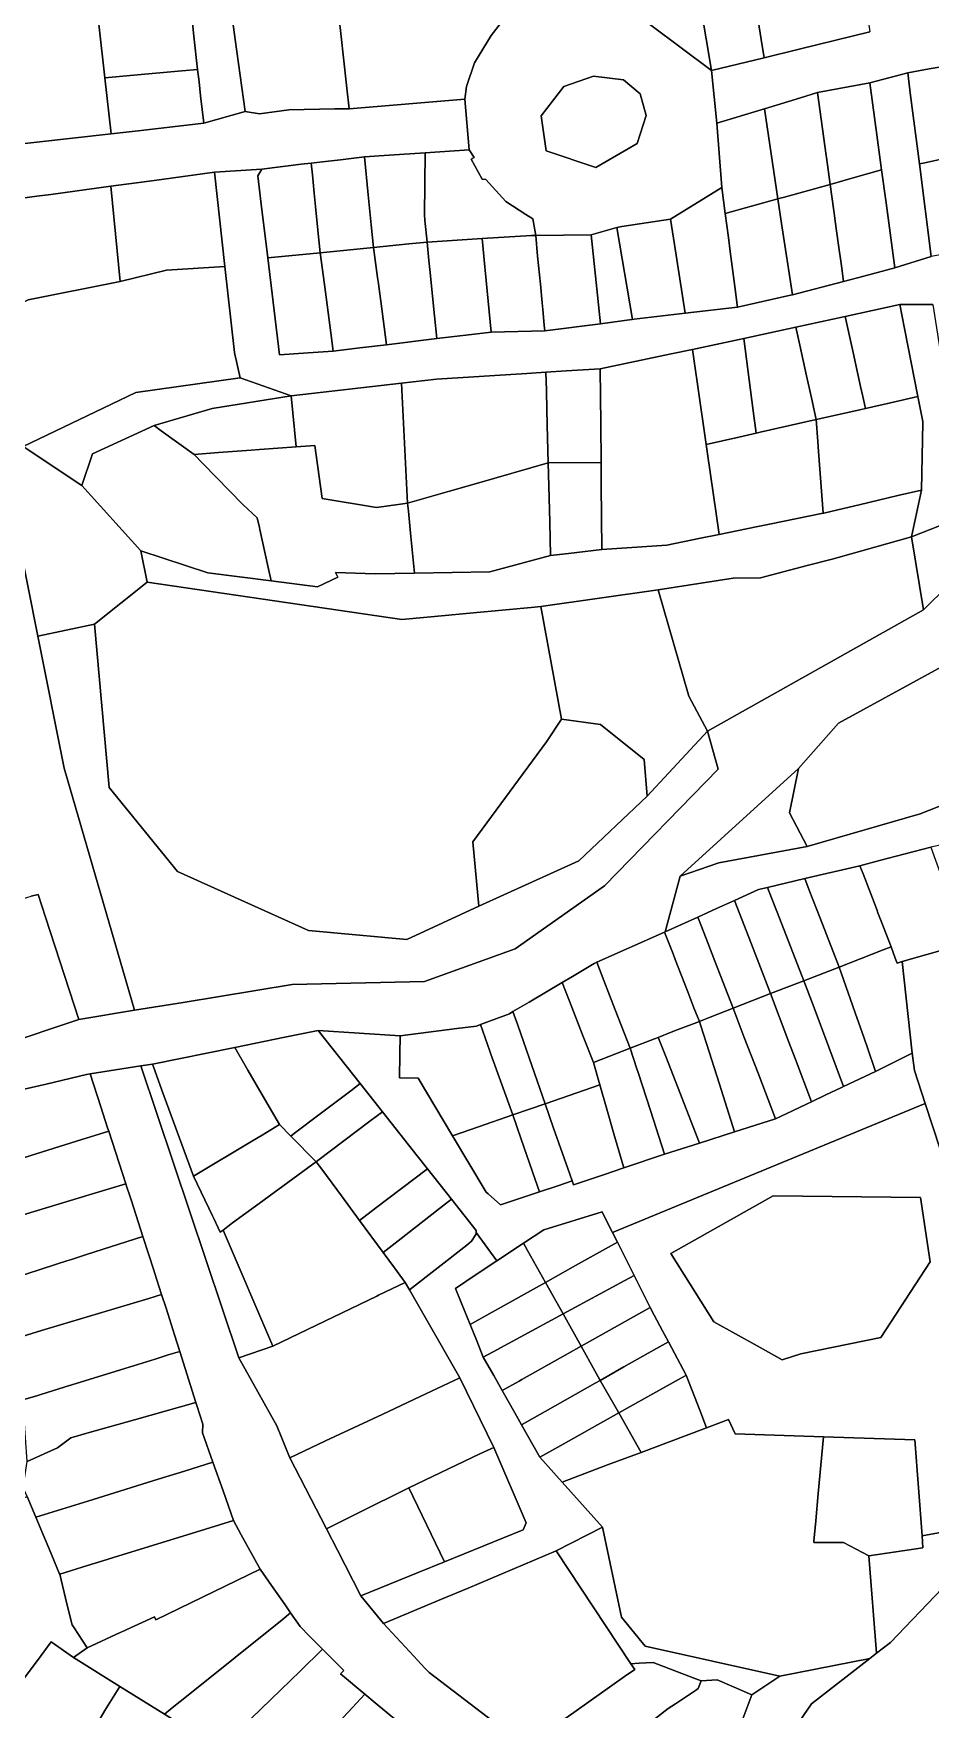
# Model space of a CAD drawing. Header units: inches. Extents: x 469449 to 472390, y 1000542 to 1004361.
# Drawn here: x 471535.2 to 471703.1, y 1001731.5 to 1002045.3 of the extents above; entities that cross this region are included whole.
import ezdxf

# ---------------------------------------------------------------- set-up
doc = ezdxf.new("R2010")
doc.units = ezdxf.units.IN
doc.header["$MEASUREMENT"] = 0
doc.layers.add('Gulele_10_07_New_Parcel', color=7, linetype='Continuous')

msp = doc.modelspace()

# ---------------------------------------------------------------- linework, layer by layer
at = {"layer": 'Gulele_10_07_New_Parcel'}
for points in [[(471656.69, 1002070.24), (471657.42, 1002065.94), (471658.99, 1002056.6), (471662.07, 1002038.39), (471645.04, 1002051.15), (471637.8, 1002067.82), (471637.56, 1002069.1), (471656.15, 1002073.44)], [(471615.89, 1002033.03), (471594.26, 1002031.24), (471593.83, 1002035.08), (471593.2, 1002040.75), (471592.76, 1002044.74), (471592.32, 1002048.62), (471591.89, 1002052.57), (471591.47, 1002056.34), (471591.15, 1002059.22), (471590.57, 1002064.38), (471590.35, 1002066.36), (471612.76, 1002067.98), (471630.05, 1002069.23), (471630.94, 1002056.95), (471631.28, 1002052.27), (471626.71, 1002050.32), (471622.78, 1002047.45), (471620.83, 1002044.92), (471617.73, 1002039.86), (471616.23, 1002035.38)], [(471678.5, 1002042.39), (471671.92, 1002040.78), (471671.38, 1002044.23), (471669.06, 1002058.95), (471672.89, 1002059.85), (471678.86, 1002061.24), (471681.75, 1002061.92), (471689.07, 1002063.63), (471689.68, 1002059.47), (471691.73, 1002045.61)], [(471671.38, 1002044.23), (471671.92, 1002040.78), (471662.07, 1002038.39), (471658.99, 1002056.6), (471659.69, 1002056.76), (471668.06, 1002058.72), (471669.06, 1002058.95)], [(471645.04, 1002051.15), (471662.07, 1002038.39), (471663.05, 1002028.53), (471664.02, 1002016.52), (471654.38, 1002010.58), (471645.27, 1002009.16), (471644.37, 1002009.02), (471639.57, 1002007.61), (471629.16, 1002007.53), (471628.64, 1002010.6), (471627.34, 1002011.43), (471623.58, 1002013.85), (471619.81, 1002017.97), (471619.15, 1002018.08), (471617.11, 1002021.79), (471617.62, 1002022.13), (471616.68, 1002023.54), (471615.89, 1002033.03), (471616.23, 1002035.38), (471617.73, 1002039.86), (471620.83, 1002044.92), (471622.78, 1002047.45), (471626.71, 1002050.32), (471631.28, 1002052.27)], [(471553.92, 1002037.5), (471548.51, 1002037), (471547.36, 1002047.1), (471553.12, 1002047.56), (471560.86, 1002048.17), (471561.62, 1002048.23), (471564.76, 1002048.48), (471565.17, 1002044.85), (471565.88, 1002038.61), (471562.89, 1002038.33)], [(471582.94, 1002031.01), (471577.47, 1002030.28), (471574.78, 1002030.73), (471572.92, 1002044.17), (471572.4, 1002047.9), (471582.23, 1002048.26), (471584.33, 1002048.33), (471592.32, 1002048.62), (471592.76, 1002044.74), (471593.2, 1002040.75), (471593.83, 1002035.08), (471594.26, 1002031.24), (471591.57, 1002031.19)], [(471702.02, 1002021.13), (471701, 1002020.91), (471699.36, 1002033.7), (471698.81, 1002037.99), (471702.83, 1002038.68), (471710.27, 1002039.96), (471710.57, 1002037.27), (471711.05, 1002032.89), (471711.37, 1002029.99), (471712.11, 1002023.35)], [(471554.74, 1002027.12), (471549.7, 1002026.55), (471548.51, 1002037), (471553.92, 1002037.5), (471562.89, 1002038.33), (471565.88, 1002038.61), (471566.15, 1002036.25), (471566.44, 1002033.68), (471567.03, 1002028.53)], [(471630.21, 1002029.88), (471634.46, 1002035.4), (471639.98, 1002037.35), (471645.61, 1002036.66), (471648.72, 1002034.02), (471649.87, 1002030), (471648.14, 1002024.71), (471640.44, 1002020.22), (471631.13, 1002023.33)], [(471689.06, 1002018.41), (471684.31, 1002017.08), (471683.62, 1002022.08), (471683.57, 1002022.47), (471681.95, 1002034.26), (471691.71, 1002036.11), (471693.16, 1002025.44), (471693.93, 1002019.77)], [(471699.36, 1002033.7), (471701, 1002020.91), (471703.23, 1002003.56), (471696.42, 1002001.42), (471694.76, 1002013.64), (471693.93, 1002019.77), (471693.16, 1002025.44), (471691.71, 1002036.11), (471698.81, 1002037.99)], [(471675.16, 1002014.53), (471674.52, 1002014.35), (471671.97, 1002031.25), (471678.74, 1002033.29), (471681.95, 1002034.26), (471683.57, 1002022.47), (471683.62, 1002022.08), (471684.31, 1002017.08), (471675.47, 1002014.62)], [(471674.52, 1002014.35), (471664.66, 1002011.6), (471664.02, 1002016.52), (471663.05, 1002028.53), (471671.97, 1002031.25)], [(471619.12, 1002006.91), (471608.82, 1002006.28), (471608.42, 1002010.4), (471608.32, 1002011.35), (471608.46, 1002022.98), (471616.68, 1002023.54), (471617.62, 1002022.13), (471617.11, 1002021.79), (471619.15, 1002018.08), (471619.81, 1002017.97), (471623.58, 1002013.85), (471627.34, 1002011.43), (471628.64, 1002010.6), (471629.16, 1002007.53), (471628.38, 1002007.48)], [(471709.93, 1002004.83), (471703.23, 1002003.56), (471701, 1002020.91), (471702.02, 1002021.13), (471712.11, 1002023.35), (471712.67, 1002018.21), (471714.07, 1002005.61), (471713.65, 1002005.53)], [(471588.82, 1002004.27), (471579, 1002003.29), (471577.78, 1002013.35), (471577.13, 1002018.69), (471577.87, 1002019.95), (471585.24, 1002020.83), (471587.14, 1002021.06), (471587.36, 1002018.88), (471587.7, 1002015.45), (471587.95, 1002012.96), (471588.33, 1002009.12)], [(471598.81, 1002005.26), (471588.82, 1002004.27), (471588.33, 1002009.12), (471587.95, 1002012.96), (471587.7, 1002015.45), (471587.36, 1002018.88), (471587.14, 1002021.06), (471589.26, 1002021.31), (471592.61, 1002021.7), (471597.12, 1002022.22), (471597.83, 1002015.09), (471598.39, 1002009.53)], [(471605.43, 1002005.93), (471598.81, 1002005.26), (471598.39, 1002009.53), (471597.83, 1002015.09), (471597.12, 1002022.22), (471601.71, 1002022.53), (471608.46, 1002022.98), (471608.32, 1002011.35), (471608.42, 1002010.4), (471608.82, 1002006.28)], [(471560.03, 1002001.01), (471551.4, 1001998.86), (471549.61, 1002016.72), (471555.84, 1002017.57), (471559.1, 1002018.01), (471569.02, 1002019.36), (471570.99, 1002001.69)], [(471686.8, 1001998.91), (471677.23, 1001996.4), (471675.21, 1002009.74), (471674.52, 1002014.35), (471675.16, 1002014.53), (471675.47, 1002014.62), (471684.31, 1002017.08), (471684.99, 1002012.1), (471685.18, 1002010.73), (471685.25, 1002010.19), (471685.81, 1002006.13), (471686.4, 1002001.84)], [(471690.6, 1001999.9), (471686.8, 1001998.91), (471686.4, 1002001.84), (471685.81, 1002006.13), (471685.25, 1002010.19), (471685.18, 1002010.73), (471684.99, 1002012.1), (471684.31, 1002017.08), (471689.06, 1002018.41), (471693.93, 1002019.77), (471694.76, 1002013.64), (471696.42, 1002001.42)], [(471526.97, 1001991.25), (471524.56, 1001989.64), (471517.36, 1002010.41), (471518.35, 1002012.47), (471535.78, 1002014.84), (471538.41, 1002015.2), (471549.61, 1002016.72), (471551.4, 1001998.86), (471534.17, 1001995.47), (471528.65, 1001992.88)], [(471666.93, 1001994.07), (471657.14, 1001992.93), (471655.12, 1002005.84), (471654.38, 1002010.58), (471664.02, 1002016.52), (471664.66, 1002011.6), (471665.24, 1002007.15), (471665.58, 1002004.52), (471666.55, 1001997.03), (471666.82, 1001994.95)], [(471676.89, 1001996.31), (471666.93, 1001994.07), (471666.82, 1001994.95), (471666.55, 1001997.03), (471665.58, 1002004.52), (471665.24, 1002007.15), (471664.66, 1002011.6), (471674.52, 1002014.35), (471675.21, 1002009.74), (471677.23, 1001996.4)], [(471647.57, 1001991.83), (471647.29, 1001991.79), (471644.37, 1002009.02), (471645.27, 1002009.16), (471654.38, 1002010.58), (471655.12, 1002005.84), (471657.14, 1001992.93)], [(471630.89, 1001989.64), (471620.81, 1001989.41), (471619.7, 1002000.99), (471619.63, 1002001.62), (471619.12, 1002006.91), (471628.38, 1002007.48), (471629.16, 1002007.53), (471629.53, 1002003.64), (471630.04, 1001998.37), (471630.38, 1001994.92), (471630.5, 1001993.67), (471630.78, 1001990.73)], [(471641.28, 1001990.96), (471630.89, 1001989.64), (471630.78, 1001990.73), (471630.5, 1001993.67), (471630.38, 1001994.92), (471630.04, 1001998.37), (471629.53, 1002003.64), (471629.16, 1002007.53), (471639.57, 1002007.61)], [(471647.57, 1001991.83), (471641.28, 1001990.96), (471639.57, 1002007.61), (471644.37, 1002009.02), (471647.29, 1001991.79)], [(471596.23, 1001986.45), (471591.28, 1001985.85), (471590.83, 1001989.28), (471589.61, 1001998.34), (471588.82, 1002004.27), (471598.81, 1002005.26), (471599.55, 1001999.66), (471599.71, 1001998.52), (471599.78, 1001997.98), (471600.15, 1001995.2), (471601.23, 1001987.05)], [(471610.65, 1001988.19), (471601.23, 1001987.05), (471600.15, 1001995.2), (471599.78, 1001997.98), (471599.71, 1001998.52), (471599.55, 1001999.66), (471598.81, 1002005.26), (471605.43, 1002005.93), (471608.82, 1002006.28), (471609.17, 1002002.81), (471609.34, 1002001.13), (471610.22, 1001992.45)], [(471617.17, 1001988.97), (471610.65, 1001988.19), (471610.22, 1001992.45), (471609.34, 1002001.13), (471609.17, 1002002.81), (471608.82, 1002006.28), (471619.12, 1002006.91), (471619.63, 1002001.62), (471619.7, 1002000.99), (471620.81, 1001989.41)], [(471554.32, 1001978.09), (471533.24, 1001967.98), (471526.97, 1001991.25), (471528.65, 1001992.88), (471534.17, 1001995.47), (471551.4, 1001998.86), (471560.03, 1002001.01), (471570.99, 1002001.69), (471572.79, 1001985.58), (471572.82, 1001985.31), (471573.85, 1001980.88)], [(471586.57, 1001985.54), (471581.21, 1001985.18), (471579, 1002003.29), (471588.82, 1002004.27), (471589.61, 1001998.34), (471590.83, 1001989.28), (471591.28, 1001985.85)], [(471689.82, 1001974.89), (471681.67, 1001973.04), (471680.78, 1001977.13), (471679.88, 1001981.23), (471678.62, 1001986.96), (471677.88, 1001990.34), (471687.12, 1001992.36), (471688.73, 1001985.01), (471688.98, 1001983.86), (471690, 1001979.22), (471690.41, 1001977.37), (471690.9, 1001975.13)], [(471695.58, 1001976.2), (471690.9, 1001975.13), (471690.41, 1001977.37), (471690, 1001979.22), (471688.98, 1001983.86), (471688.73, 1001985.01), (471687.12, 1001992.36), (471697.34, 1001994.61), (471698.22, 1001990.09), (471700.7, 1001977.36)], [(471703.53, 1001994.57), (471706.1, 1001978.3), (471706.6, 1001975.17), (471708.76, 1001961.53), (471717.66, 1001963.43), (471727.18, 1001964.76), (471736.85, 1001966.11), (471743.83, 1001967.08), (471758.31, 1001970.87), (471740.87, 1001963.08), (471727.75, 1001956.82), (471713.17, 1001956.42), (471699.5, 1001951.06), (471701.36, 1001959.84), (471701.65, 1001972.48), (471701.61, 1001972.7), (471700.7, 1001977.36), (471698.22, 1001990.09), (471697.34, 1001994.61)], [(471533.24, 1001967.98), (471544.17, 1001960.71), (471555.26, 1001948.47), (471556.41, 1001942.61), (471546.57, 1001934.74), (471535.96, 1001932.47), (471524.56, 1001989.64), (471526.97, 1001991.25)], [(471671.18, 1001970.66), (471670.41, 1001970.49), (471669.87, 1001974.65), (471668.11, 1001988.19), (471677.88, 1001990.34), (471678.62, 1001986.96), (471679.88, 1001981.23), (471680.78, 1001977.13), (471681.67, 1001973.04)], [(471653.71, 1001949.54), (471641.57, 1001948.69), (471641.44, 1001960.84), (471641.4, 1001964.98), (471641.33, 1001972.22), (471641.22, 1001982.54), (471654.5, 1001985.33), (471658.52, 1001986.18), (471659.03, 1001982.66), (471659.46, 1001979.67), (471661.1, 1001968.37), (471661.35, 1001966.61), (471662.97, 1001955.42), (471663.54, 1001951.54), (471660, 1001950.82)], [(471669.87, 1001974.65), (471670.41, 1001970.49), (471667.18, 1001969.75), (471661.1, 1001968.37), (471659.46, 1001979.67), (471659.03, 1001982.66), (471658.52, 1001986.18), (471668.11, 1001988.19)], [(471641.4, 1001964.98), (471631.51, 1001964.91), (471631.33, 1001971.97), (471631.17, 1001978.16), (471631.16, 1001978.55), (471631.08, 1001981.89), (471634.89, 1001982.14), (471641.22, 1001982.54), (471641.33, 1001972.22)], [(471583.37, 1001977.49), (471568.61, 1001975.08), (471557.73, 1001971.92), (471555.44, 1001970.87), (471546.18, 1001966.63), (471544.17, 1001960.71), (471533.24, 1001967.98), (471554.32, 1001978.09), (471573.85, 1001980.88)], [(471604.05, 1001979.85), (471605.19, 1001957.38), (471603.87, 1001957.2), (471599.34, 1001956.59), (471589.17, 1001958.29), (471587.79, 1001968.17), (471584.31, 1001967.94), (471583.37, 1001977.49)], [(471613.03, 1001959.62), (471605.19, 1001957.38), (471604.05, 1001979.85), (471610.62, 1001980.6), (471627.53, 1001981.67), (471631.08, 1001981.89), (471631.16, 1001978.55), (471631.17, 1001978.16), (471631.33, 1001971.97), (471631.51, 1001964.91), (471618.1, 1001961.07)], [(471569.8, 1001966.86), (471565.21, 1001966.52), (471559.08, 1001970.95), (471557.73, 1001971.92), (471568.61, 1001975.08), (471583.37, 1001977.49), (471584.31, 1001967.94), (471577.47, 1001967.43), (471575.89, 1001967.31), (471574.17, 1001967.19)], [(471683.12, 1001955.52), (471682.96, 1001955.49), (471682.11, 1001967.03), (471681.97, 1001968.96), (471681.67, 1001973.04), (471689.82, 1001974.89), (471690.9, 1001975.13), (471695.58, 1001976.2), (471700.7, 1001977.36), (471701.61, 1001972.7), (471701.65, 1001972.48), (471701.36, 1001959.84), (471696.95, 1001958.8), (471689.69, 1001957.07), (471686.77, 1001956.38)], [(471670.46, 1001952.94), (471663.54, 1001951.54), (471662.97, 1001955.42), (471661.35, 1001966.61), (471661.1, 1001968.37), (471667.18, 1001969.75), (471670.41, 1001970.49), (471671.18, 1001970.66), (471681.67, 1001973.04), (471681.97, 1001968.96), (471682.11, 1001967.03), (471682.96, 1001955.49), (471672.94, 1001953.45)], [(471579.1, 1001945.34), (471579.66, 1001942.84), (471567.81, 1001944.37), (471555.26, 1001948.47), (471544.17, 1001960.71), (471546.18, 1001966.63), (471555.44, 1001970.87), (471557.73, 1001971.92), (471559.08, 1001970.95), (471565.21, 1001966.52), (471566.86, 1001964.83), (471574.36, 1001957.14), (471577.05, 1001954.62), (471577.45, 1001952.81), (471577.53, 1001952.45)], [(471589.17, 1001958.29), (471599.34, 1001956.59), (471603.87, 1001957.2), (471605.19, 1001957.38), (471605.34, 1001955.89), (471605.74, 1001951.75), (471606.47, 1001944.28), (471599.09, 1001944.14), (471591.68, 1001944.43), (471592.14, 1001943.51), (471588.29, 1001941.73), (471579.66, 1001942.84), (471579.1, 1001945.34), (471577.53, 1001952.45), (471577.45, 1001952.81), (471577.05, 1001954.62), (471574.36, 1001957.14), (471566.86, 1001964.83), (471565.21, 1001966.52), (471569.8, 1001966.86), (471574.17, 1001967.19), (471575.89, 1001967.31), (471577.47, 1001967.43), (471584.31, 1001967.94), (471587.79, 1001968.17)], [(471620.57, 1001944.54), (471606.47, 1001944.28), (471605.74, 1001951.75), (471605.34, 1001955.89), (471605.19, 1001957.38), (471613.03, 1001959.62), (471618.1, 1001961.07), (471631.51, 1001964.91), (471631.62, 1001960.59), (471631.79, 1001953.92), (471631.96, 1001947.56)], [(471635.31, 1001947.96), (471631.96, 1001947.56), (471631.79, 1001953.92), (471631.62, 1001960.59), (471631.51, 1001964.91), (471641.4, 1001964.98), (471641.44, 1001960.84), (471641.57, 1001948.69)], [(471699.5, 1001951.06), (471685.76, 1001947.21), (471684.66, 1001946.92), (471679.96, 1001945.69), (471671.28, 1001943.42), (471666.11, 1001943.36), (471652.1, 1001941.18), (471630.12, 1001938.01), (471628.32, 1001937.84), (471615.46, 1001936.65), (471612.92, 1001936.41), (471604.1, 1001935.59), (471556.41, 1001942.61), (471555.26, 1001948.47), (471567.81, 1001944.37), (471579.66, 1001942.84), (471588.29, 1001941.73), (471592.14, 1001943.51), (471591.68, 1001944.43), (471599.09, 1001944.14), (471606.47, 1001944.28), (471620.57, 1001944.54), (471631.96, 1001947.56), (471635.31, 1001947.96), (471641.57, 1001948.69), (471653.71, 1001949.54), (471660, 1001950.82), (471663.54, 1001951.54), (471670.46, 1001952.94), (471672.94, 1001953.45), (471682.96, 1001955.49), (471683.12, 1001955.52), (471686.77, 1001956.38), (471689.69, 1001957.07), (471696.95, 1001958.8), (471701.36, 1001959.84)], [(471699.5, 1001951.06), (471713.17, 1001956.42), (471727.75, 1001956.82), (471715.58, 1001951.01), (471701.74, 1001937.44)], [(471701.74, 1001937.44), (471661.35, 1001914.67), (471657.84, 1001921.22), (471652.1, 1001941.18), (471666.11, 1001943.36), (471671.28, 1001943.42), (471679.96, 1001945.69), (471684.66, 1001946.92), (471685.76, 1001947.21), (471699.5, 1001951.06)], [(471556.41, 1001942.61), (471604.1, 1001935.59), (471612.92, 1001936.41), (471615.46, 1001936.65), (471628.32, 1001937.84), (471630.12, 1001938.01), (471634, 1001916.93), (471631.17, 1001912.73), (471617.39, 1001894), (471618.54, 1001881.93), (471605.05, 1001875.67), (471586.66, 1001877.39), (471562.08, 1001888.42), (471549.32, 1001904.17), (471546.57, 1001934.74)], [(471661.35, 1001914.67), (471650.02, 1001902.5), (471649.44, 1001909.4), (471641.28, 1001915.95), (471634, 1001916.93), (471630.12, 1001938.01), (471652.1, 1001941.18), (471657.84, 1001921.22)], [(471701.16, 1001899.24), (471679.99, 1001893.1), (471676.66, 1001899.42), (471678.38, 1001907.69), (471685.85, 1001916.2), (471721.95, 1001935.89), (471727.91, 1001922.72), (471731.32, 1001915.19), (471731.75, 1001914.24), (471728.3, 1001909.87)], [(471618.54, 1001881.93), (471637.26, 1001890.44), (471650.02, 1001902.5), (471661.35, 1001914.67), (471663.31, 1001907.61), (471642.04, 1001885.76), (471625.29, 1001873.95), (471608.32, 1001867.83), (471583.56, 1001867.25), (471563.17, 1001863.9), (471554.07, 1001862.43), (471540.89, 1001907.76), (471535.96, 1001932.47), (471546.57, 1001934.74), (471549.32, 1001904.17), (471562.08, 1001888.42), (471586.66, 1001877.39), (471605.05, 1001875.67)], [(471637.26, 1001890.44), (471618.54, 1001881.93), (471617.39, 1001894), (471631.17, 1001912.73), (471634, 1001916.93), (471641.28, 1001915.95), (471649.44, 1001909.4), (471650.02, 1001902.5)], [(471734.16, 1001907.69), (471732.8, 1001906.76), (471720.65, 1001898.39), (471713.22, 1001895.16), (471703.14, 1001892.98), (471693.53, 1001890.46), (471689.85, 1001889.49), (471679.53, 1001887.08), (471672.55, 1001885.45), (471670.87, 1001885.06), (471666.36, 1001883.01), (471663.01, 1001881.5), (471659.49, 1001879.9), (471653.41, 1001877.13), (471656.22, 1001887.54), (471663.46, 1001890.07), (471679.99, 1001893.1), (471701.16, 1001899.24), (471728.3, 1001909.87), (471731.75, 1001914.24)], [(471679.99, 1001893.1), (471663.46, 1001890.07), (471656.22, 1001887.54), (471678.38, 1001907.69), (471676.66, 1001899.42)], [(471697.77, 1001871.54), (471696.85, 1001871.27), (471696.49, 1001872.2), (471695.68, 1001874.31), (471693.82, 1001879.14), (471693.24, 1001880.67), (471693, 1001881.3), (471690.44, 1001887.96), (471689.85, 1001889.49), (471693.53, 1001890.46), (471703.14, 1001892.98), (471708.32, 1001878.58), (471709.63, 1001874.97), (471707.01, 1001874.21)], [(471694.21, 1001873.73), (471685.96, 1001870.53), (471682.4, 1001879.68), (471680.36, 1001884.93), (471679.53, 1001887.08), (471689.85, 1001889.49), (471690.44, 1001887.96), (471693, 1001881.3), (471693.24, 1001880.67), (471693.82, 1001879.14), (471695.68, 1001874.31)], [(471679.35, 1001867.96), (471673.15, 1001865.55), (471671.56, 1001869.63), (471669.54, 1001874.84), (471666.36, 1001883.01), (471670.87, 1001885.06), (471672.55, 1001885.45), (471672.89, 1001884.6), (471674.8, 1001879.67)], [(471685.96, 1001870.53), (471679.35, 1001867.96), (471674.8, 1001879.67), (471672.89, 1001884.6), (471672.55, 1001885.45), (471679.53, 1001887.08), (471680.36, 1001884.93), (471682.4, 1001879.68)], [(471543.61, 1001860.74), (471529.1, 1001855.85), (471526.27, 1001865.03), (471523.46, 1001874.11), (471523.19, 1001874.97), (471523.07, 1001875.36), (471521.7, 1001879.79), (471534.72, 1001883.83), (471536.02, 1001884.09), (471537.38, 1001879.9)], [(471673.15, 1001865.55), (471666.13, 1001862.82), (471662.7, 1001871.63), (471661.37, 1001875.05), (471660.18, 1001878.12), (471659.49, 1001879.9), (471663.01, 1001881.5), (471666.36, 1001883.01), (471669.54, 1001874.84), (471671.56, 1001869.63)], [(471660.59, 1001860.67), (471659.8, 1001860.36), (471658.8, 1001862.92), (471657.64, 1001865.92), (471655.28, 1001871.97), (471654.87, 1001873.03), (471654.27, 1001874.56), (471653.3, 1001877.08), (471653.41, 1001877.13), (471659.49, 1001879.9), (471660.18, 1001878.12), (471661.37, 1001875.05), (471662.7, 1001871.63), (471666.13, 1001862.82), (471661.83, 1001861.15)], [(471651.43, 1001857.11), (471646.86, 1001855.33), (471644.06, 1001862.54), (471641.93, 1001868.02), (471640.6, 1001871.42), (471653.3, 1001877.08), (471654.27, 1001874.56), (471654.87, 1001873.03), (471655.28, 1001871.97), (471657.64, 1001865.92), (471658.8, 1001862.92), (471659.8, 1001860.36), (471655.65, 1001858.75), (471654.53, 1001858.31), (471652.11, 1001857.37)], [(471711.5, 1001833.4), (471706.33, 1001832.07), (471702.09, 1001844.98), (471700.07, 1001851.14), (471699.62, 1001854.38), (471697.77, 1001871.54), (471707.01, 1001874.21), (471709.63, 1001874.97), (471720.93, 1001878.24), (471721.17, 1001877.48), (471721.78, 1001875.51), (471722.46, 1001873.31), (471725.65, 1001863), (471726.88, 1001859), (471726.97, 1001858.74), (471721.36, 1001856.43), (471715.65, 1001854.08), (471715.02, 1001853.51), (471714.31, 1001852.87), (471713.22, 1001847.53)], [(471696.49, 1001872.2), (471696.85, 1001871.27), (471697.77, 1001871.54), (471699.62, 1001854.38), (471692.8, 1001851), (471691.2, 1001855.58), (471690.2, 1001858.44), (471689.34, 1001860.87), (471685.96, 1001870.53), (471694.21, 1001873.73), (471695.68, 1001874.31)], [(471646.86, 1001855.33), (471639.97, 1001852.65), (471638.08, 1001857.51), (471635.5, 1001864.15), (471634.83, 1001865.87), (471634.14, 1001867.65), (471636.05, 1001868.79), (471640.12, 1001871.2), (471640.6, 1001871.42), (471641.93, 1001868.02), (471644.06, 1001862.54)], [(471692.8, 1001851), (471686.81, 1001848.16), (471684.04, 1001855.52), (471681.08, 1001863.37), (471679.35, 1001867.96), (471685.96, 1001870.53), (471689.34, 1001860.87), (471690.2, 1001858.44), (471691.2, 1001855.58)], [(471641.17, 1001848.49), (471630.92, 1001844.94), (471627.92, 1001853.56), (471625.79, 1001859.65), (471624.91, 1001862.18), (471627.95, 1001863.98), (471634.14, 1001867.65), (471634.83, 1001865.87), (471635.5, 1001864.15), (471638.08, 1001857.51), (471639.97, 1001852.65)], [(471683.49, 1001846.59), (471680.77, 1001845.3), (471677.72, 1001853.4), (471676.56, 1001856.48), (471673.15, 1001865.55), (471679.35, 1001867.96), (471681.08, 1001863.37), (471684.04, 1001855.52), (471686.81, 1001848.16), (471686.31, 1001847.92)], [(471677.25, 1001843.63), (471674.08, 1001842.13), (471670.8, 1001850.68), (471668.22, 1001857.37), (471666.13, 1001862.82), (471673.15, 1001865.55), (471676.56, 1001856.48), (471677.72, 1001853.4), (471680.77, 1001845.3), (471679.98, 1001844.92)], [(471630.92, 1001844.94), (471624.9, 1001842.85), (471620.79, 1001854.24), (471620.59, 1001854.8), (471618.81, 1001859.75), (471621.69, 1001860.82), (471624.24, 1001861.78), (471624.91, 1001862.18), (471625.79, 1001859.65), (471627.92, 1001853.56)], [(471666.41, 1001839.67), (471659.81, 1001837.56), (471656.56, 1001845.93), (471653.63, 1001853.48), (471652.3, 1001856.88), (471652.11, 1001857.37), (471654.53, 1001858.31), (471655.65, 1001858.75), (471659.8, 1001860.36), (471659.99, 1001859.74), (471661.11, 1001856.24), (471663.56, 1001848.58)], [(471674.08, 1001842.13), (471666.41, 1001839.67), (471663.56, 1001848.58), (471661.11, 1001856.24), (471659.99, 1001859.74), (471659.8, 1001860.36), (471660.59, 1001860.67), (471661.83, 1001861.15), (471666.13, 1001862.82), (471668.22, 1001857.37), (471670.8, 1001850.68)], [(471584.04, 1001839.42), (471583.35, 1001838.89), (471581.23, 1001841.04), (471578.41, 1001845.88), (471575.28, 1001851.25), (471572.81, 1001855.49), (471582.17, 1001857.38), (471588.43, 1001858.65), (471596.3, 1001848.7), (471594.54, 1001847.37), (471588.81, 1001843.03)], [(471603.78, 1001857.68), (471603.72, 1001854.22), (471603.65, 1001849.77), (471607.15, 1001849.71), (471613.6, 1001838.93), (471619.91, 1001828.39), (471620.24, 1001828.09), (471622.58, 1001825.98), (471629.89, 1001828.44), (471633.52, 1001829.66), (471635.97, 1001830.48), (471636.22, 1001829.74), (471641.88, 1001831.64), (471645.67, 1001832.92), (471653.29, 1001835.48), (471659.81, 1001837.56), (471666.41, 1001839.67), (471674.08, 1001842.13), (471677.25, 1001843.63), (471679.98, 1001844.92), (471680.77, 1001845.3), (471683.49, 1001846.59), (471686.31, 1001847.92), (471686.81, 1001848.16), (471692.8, 1001851), (471699.62, 1001854.38), (471700.07, 1001851.14), (471702.09, 1001844.98), (471643.54, 1001820.84), (471642.57, 1001822.76), (471641.58, 1001824.72), (471630.68, 1001821.33), (471626.89, 1001818.82), (471621.87, 1001815.5), (471618, 1001820.84), (471618.04, 1001821.21), (471613.4, 1001827.08), (471608.89, 1001832.78), (471607, 1001835.16), (471600.47, 1001843.43), (471596.3, 1001848.7), (471588.43, 1001858.65)], [(471615.22, 1001839.5), (471613.6, 1001838.93), (471607.15, 1001849.71), (471603.65, 1001849.77), (471603.72, 1001854.22), (471603.78, 1001857.68), (471614.42, 1001859.02), (471618.1, 1001859.48), (471618.81, 1001859.75), (471620.59, 1001854.8), (471620.79, 1001854.24), (471624.9, 1001842.85), (471618.46, 1001840.62)], [(471659.81, 1001837.56), (471653.29, 1001835.48), (471650.63, 1001843.69), (471648.33, 1001850.81), (471648.12, 1001851.45), (471646.86, 1001855.33), (471651.43, 1001857.11), (471652.11, 1001857.37), (471652.3, 1001856.88), (471653.63, 1001853.48), (471656.56, 1001845.93)], [(471576.12, 1001837.98), (471565.13, 1001831.4), (471559.2, 1001847.51), (471557.85, 1001851.17), (471557.41, 1001852.37), (471572.81, 1001855.49), (471575.28, 1001851.25), (471578.41, 1001845.88), (471581.23, 1001841.04), (471577.94, 1001839.07)], [(471653.29, 1001835.48), (471645.67, 1001832.92), (471643.82, 1001839.31), (471642.49, 1001843.91), (471641.17, 1001848.49), (471639.97, 1001852.65), (471646.86, 1001855.33), (471648.12, 1001851.45), (471648.33, 1001850.81), (471650.63, 1001843.69)], [(471516.49, 1001829.54), (471508.55, 1001827.05), (471506.48, 1001833.13), (471504.37, 1001839.3), (471503.84, 1001840.85), (471503.31, 1001842.41), (471519.4, 1001846.17), (471521.15, 1001846.58), (471522.4, 1001846.6), (471529.26, 1001846.7), (471537.52, 1001848.63), (471545.05, 1001850.39), (471545.74, 1001850.55), (471547.75, 1001844.34), (471549.02, 1001840.43), (471549.23, 1001839.79), (471543.18, 1001837.9), (471530.29, 1001833.86), (471528.73, 1001833.37), (471523.56, 1001831.75), (471521.04, 1001830.96), (471519.24, 1001830.4)], [(471569.72, 1001821.69), (471570.1, 1001820.9), (471570.63, 1001821.29), (471579.94, 1001799.57), (471573.6, 1001797.38), (471555.26, 1001852.03), (471557.41, 1001852.37), (471557.85, 1001851.17), (471559.2, 1001847.51), (471565.13, 1001831.4), (471568.66, 1001823.94), (471568.89, 1001823.45)], [(471588.41, 1001834.32), (471588.09, 1001834.08), (471583.35, 1001838.89), (471584.04, 1001839.42), (471588.81, 1001843.03), (471594.54, 1001847.37), (471596.3, 1001848.7), (471600.47, 1001843.43), (471598.11, 1001841.65)], [(471641.88, 1001831.64), (471636.22, 1001829.74), (471635.97, 1001830.48), (471635.15, 1001832.81), (471632.51, 1001840.39), (471630.92, 1001844.94), (471641.17, 1001848.49), (471642.49, 1001843.91), (471643.82, 1001839.31), (471645.67, 1001832.92)], [(471633.52, 1001829.66), (471629.89, 1001828.44), (471629.09, 1001830.73), (471626.47, 1001838.29), (471624.9, 1001842.85), (471630.92, 1001844.94), (471632.51, 1001840.39), (471635.15, 1001832.81), (471635.97, 1001830.48)], [(471599.16, 1001825.37), (471596.18, 1001823.1), (471592.81, 1001827.67), (471589.1, 1001832.71), (471588.09, 1001834.08), (471588.41, 1001834.32), (471598.11, 1001841.65), (471600.47, 1001843.43), (471607, 1001835.16), (471608.89, 1001832.78)], [(471629.89, 1001828.44), (471622.58, 1001825.98), (471620.24, 1001828.09), (471619.91, 1001828.39), (471613.6, 1001838.93), (471615.22, 1001839.5), (471618.46, 1001840.62), (471624.9, 1001842.85), (471626.47, 1001838.29), (471629.09, 1001830.73)], [(471517.48, 1001819.44), (471512.91, 1001815.69), (471512.23, 1001817.45), (471508.55, 1001827.05), (471516.49, 1001829.54), (471519.24, 1001830.4), (471521.04, 1001830.96), (471523.56, 1001831.75), (471528.73, 1001833.37), (471530.29, 1001833.86), (471543.18, 1001837.9), (471549.23, 1001839.79), (471552.44, 1001829.92), (471545.57, 1001827.86), (471531.75, 1001823.72), (471526.51, 1001822.15), (471526.41, 1001822.12), (471518.03, 1001819.61)], [(471570.63, 1001821.29), (471570.1, 1001820.9), (471569.72, 1001821.69), (471568.89, 1001823.45), (471568.66, 1001823.94), (471565.13, 1001831.4), (471576.12, 1001837.98), (471577.94, 1001839.07), (471581.23, 1001841.04), (471583.35, 1001838.89), (471588.09, 1001834.08), (471587.44, 1001833.6), (471584.65, 1001831.55), (471577.4, 1001826.25), (471572.43, 1001822.61)], [(471599.44, 1001808.93), (471579.94, 1001799.57), (471570.63, 1001821.29), (471572.43, 1001822.61), (471577.4, 1001826.25), (471584.65, 1001831.55), (471587.44, 1001833.6), (471588.09, 1001834.08), (471589.1, 1001832.71), (471592.81, 1001827.67), (471596.18, 1001823.1), (471600.62, 1001817.07), (471602.72, 1001814.23), (471604.74, 1001811.48), (471599.76, 1001809.09)], [(471603.4, 1001819.24), (471600.62, 1001817.07), (471596.18, 1001823.1), (471599.16, 1001825.37), (471608.89, 1001832.78), (471613.4, 1001827.08), (471611.71, 1001825.76), (471611.18, 1001825.34)], [(471536.01, 1001813.79), (471522.95, 1001809.61), (471519.77, 1001815.34), (471517.48, 1001819.44), (471518.03, 1001819.61), (471526.41, 1001822.12), (471526.51, 1001822.15), (471531.75, 1001823.72), (471545.57, 1001827.86), (471552.44, 1001829.92), (471552.64, 1001829.3), (471553.17, 1001827.68), (471553.48, 1001826.73), (471555.64, 1001820.08), (471545.06, 1001816.69), (471542.25, 1001815.79), (471541.42, 1001815.53), (471539.62, 1001814.95)], [(471616.26, 1001818.47), (471605.52, 1001810.12), (471604.74, 1001811.48), (471602.72, 1001814.23), (471600.62, 1001817.07), (471603.4, 1001819.24), (471611.18, 1001825.34), (471611.71, 1001825.76), (471613.4, 1001827.08), (471618.04, 1001821.21), (471618, 1001820.84), (471617.97, 1001820.47), (471617.17, 1001819.18)], [(471678.83, 1001798.13), (471675.32, 1001796.98), (471674.32, 1001797.53), (471670.6, 1001799.6), (471662.51, 1001804.1), (471654.47, 1001816.92), (471673.6, 1001827.72), (471701.23, 1001827.37), (471703, 1001815.35), (471693.76, 1001801.17)], [(471636.63, 1001814.65), (471630.98, 1001811.49), (471627.65, 1001817.48), (471626.89, 1001818.82), (471630.68, 1001821.33), (471641.58, 1001824.72), (471642.57, 1001822.76), (471643.54, 1001820.84), (471644.45, 1001819.03)], [(471533.01, 1001801.38), (471529.47, 1001800.31), (471520.82, 1001803.54), (471522.95, 1001809.61), (471536.01, 1001813.79), (471539.62, 1001814.95), (471541.42, 1001815.53), (471542.25, 1001815.79), (471545.06, 1001816.69), (471555.64, 1001820.08), (471557.75, 1001813.57), (471557.82, 1001813.37), (471559.13, 1001809.23), (471556.71, 1001808.5), (471545.04, 1001804.99), (471536.67, 1001802.48)], [(471621.87, 1001815.5), (471617.85, 1001812.84), (471614.13, 1001810.37), (471615.21, 1001807.71), (471616.88, 1001803.6), (471618.13, 1001800.54), (471619.36, 1001797.5), (471621.33, 1001794.03), (471622.91, 1001791.23), (471625.26, 1001787.08), (471626.52, 1001784.84), (471629.95, 1001778.78), (471634.14, 1001774.11), (471641.7, 1001765.67), (471633.02, 1001761.2), (471616.52, 1001754.26), (471611.51, 1001752.16), (471600.65, 1001747.59), (471596.46, 1001752.83), (471607.15, 1001757.16), (471612.1, 1001759.17), (471626.81, 1001765.14), (471627.36, 1001766.44), (471621.33, 1001780.6), (471614.96, 1001793.62), (471605.52, 1001810.12), (471616.26, 1001818.47), (471617.17, 1001819.18), (471617.97, 1001820.47), (471618, 1001820.84)], [(471621.03, 1001805.92), (471616.88, 1001803.6), (471615.21, 1001807.71), (471614.13, 1001810.37), (471617.85, 1001812.84), (471621.87, 1001815.5), (471626.89, 1001818.82), (471627.65, 1001817.48), (471630.98, 1001811.49)], [(471645.86, 1001811.85), (471634.28, 1001805.58), (471630.98, 1001811.49), (471636.63, 1001814.65), (471644.45, 1001819.03), (471646.16, 1001815.63), (471647.6, 1001812.79)], [(471589.84, 1001781.81), (471583.14, 1001778.66), (471580.68, 1001784.63), (471573.6, 1001797.38), (471579.94, 1001799.57), (471599.44, 1001808.93), (471599.76, 1001809.09), (471604.74, 1001811.48), (471605.52, 1001810.12), (471614.96, 1001793.62), (471607.53, 1001790.13), (471600.41, 1001786.78)], [(471622.03, 1001798.95), (471619.36, 1001797.5), (471618.13, 1001800.54), (471616.88, 1001803.6), (471621.03, 1001805.92), (471630.98, 1001811.49), (471634.28, 1001805.58), (471626.27, 1001801.24), (471622.58, 1001799.25)], [(471642.94, 1001802.49), (471637.66, 1001799.53), (471634.28, 1001805.58), (471645.86, 1001811.85), (471647.6, 1001812.79), (471650.62, 1001806.81), (471646.93, 1001804.74)], [(471535.99, 1001790.34), (471533.18, 1001789.47), (471529.47, 1001800.31), (471533.01, 1001801.38), (471536.67, 1001802.48), (471545.04, 1001804.99), (471556.71, 1001808.5), (471559.13, 1001809.23), (471559.96, 1001806.64), (471561.55, 1001801.64), (471562.52, 1001798.57), (471560.39, 1001797.91), (471557.9, 1001797.13), (471551.42, 1001795.13), (471542.3, 1001792.3), (471541.27, 1001791.98), (471540.87, 1001791.85), (471536.51, 1001790.5)], [(471645.68, 1001795.65), (471641.23, 1001793.14), (471640.86, 1001793.8), (471640.24, 1001794.91), (471637.66, 1001799.53), (471642.94, 1001802.49), (471646.93, 1001804.74), (471650.62, 1001806.81), (471651.37, 1001805.32), (471652.92, 1001802.42), (471654.02, 1001800.35), (471651.81, 1001799.1)], [(471626.04, 1001792.99), (471622.91, 1001791.23), (471621.33, 1001794.03), (471619.36, 1001797.5), (471622.03, 1001798.95), (471622.58, 1001799.25), (471626.27, 1001801.24), (471634.28, 1001805.58), (471637.66, 1001799.53), (471635.23, 1001798.16), (471626.55, 1001793.28)], [(471655.88, 1001793.29), (471644.7, 1001787.04), (471641.23, 1001793.14), (471645.68, 1001795.65), (471651.81, 1001799.1), (471654.02, 1001800.35), (471657.36, 1001794.11), (471657.24, 1001794.05)], [(471539.63, 1001780.52), (471533.97, 1001777.96), (471533.85, 1001779.77), (471533.73, 1001781.49), (471533.18, 1001789.47), (471535.99, 1001790.34), (471536.51, 1001790.5), (471540.87, 1001791.85), (471541.27, 1001791.98), (471542.3, 1001792.3), (471551.42, 1001795.13), (471557.9, 1001797.13), (471560.39, 1001797.91), (471562.52, 1001798.57), (471565.56, 1001789), (471554.06, 1001785.76), (471545.11, 1001783.24), (471544.07, 1001782.95), (471542.13, 1001782.4)], [(471630.95, 1001787.34), (471626.52, 1001784.84), (471625.26, 1001787.08), (471622.91, 1001791.23), (471626.04, 1001792.99), (471626.55, 1001793.28), (471635.23, 1001798.16), (471637.66, 1001799.53), (471640.24, 1001794.91), (471640.86, 1001793.8), (471641.23, 1001793.14), (471640.32, 1001792.62)], [(471654.04, 1001781.59), (471648.9, 1001779.66), (471644.7, 1001787.04), (471655.88, 1001793.29), (471657.24, 1001794.05), (471657.36, 1001794.11), (471659.88, 1001787.57), (471661.15, 1001784.26)], [(471596, 1001768.33), (471590.01, 1001765.34), (471583.14, 1001778.66), (471589.84, 1001781.81), (471600.41, 1001786.78), (471607.53, 1001790.13), (471614.96, 1001793.62), (471621.33, 1001780.6), (471620.74, 1001780.32), (471618.72, 1001779.36), (471605.39, 1001773.01)], [(471633.28, 1001780.65), (471629.95, 1001778.78), (471626.52, 1001784.84), (471630.95, 1001787.34), (471640.32, 1001792.62), (471641.23, 1001793.14), (471644.7, 1001787.04)], [(471545.32, 1001770.54), (471535.59, 1001767.51), (471533.95, 1001771.41), (471533.24, 1001773.09), (471533.97, 1001777.96), (471539.63, 1001780.52), (471542.13, 1001782.4), (471544.07, 1001782.95), (471545.11, 1001783.24), (471554.06, 1001785.76), (471565.56, 1001789), (471565.74, 1001788.44), (471566.85, 1001784.95), (471566.81, 1001783.31), (471568.74, 1001777.83), (471563.42, 1001776.17), (471558.5, 1001774.64), (471547.31, 1001771.16)], [(471642.63, 1001777.3), (471634.14, 1001774.11), (471629.95, 1001778.78), (471633.28, 1001780.65), (471644.7, 1001787.04), (471648.9, 1001779.66), (471646.32, 1001778.69)], [(471681.24, 1001763.02), (471681.22, 1001762.77), (471686.76, 1001762.77), (471691.56, 1001760.31), (471692.99, 1001742.06), (471691.72, 1001741.08), (471674.85, 1001737.77), (471649.64, 1001743.38), (471645.21, 1001748.79), (471641.7, 1001765.67), (471634.14, 1001774.11), (471642.63, 1001777.3), (471646.32, 1001778.69), (471648.9, 1001779.66), (471654.04, 1001781.59), (471661.15, 1001784.26), (471661.67, 1001784.46), (471665.28, 1001785.8), (471666.51, 1001783.16), (471683.06, 1001782.58), (471682.07, 1001771.97), (471681.6, 1001766.85)], [(471701.49, 1001764.01), (471701.65, 1001761.79), (471691.56, 1001760.31), (471686.76, 1001762.77), (471681.22, 1001762.77), (471681.24, 1001763.02), (471681.6, 1001766.85), (471682.07, 1001771.97), (471683.06, 1001782.58), (471700.17, 1001781.99)], [(471626.81, 1001765.14), (471612.1, 1001759.17), (471605.39, 1001773.01), (471618.72, 1001779.36), (471620.74, 1001780.32), (471621.33, 1001780.6), (471627.36, 1001766.44)], [(471545.28, 1001758.49), (471540.06, 1001756.88), (471539.98, 1001757.07), (471538.08, 1001761.6), (471537.03, 1001764.09), (471535.59, 1001767.51), (471545.32, 1001770.54), (471547.31, 1001771.16), (471558.5, 1001774.64), (471563.42, 1001776.17), (471568.74, 1001777.83), (471570.63, 1001772.47), (471572.59, 1001766.91), (471567.33, 1001765.29), (471550.12, 1001759.99), (471548.13, 1001759.37)], [(471607.15, 1001757.16), (471596.46, 1001752.83), (471592.07, 1001761.35), (471590.01, 1001765.34), (471596, 1001768.33), (471605.39, 1001773.01), (471612.1, 1001759.17)], [(471542.76, 1001746.78), (471545.17, 1001743.06), (471542.62, 1001741.26), (471538.45, 1001744.16), (471535.89, 1001740.71), (471532.86, 1001736.63), (471529.56, 1001739.44), (471523.47, 1001759.88), (471523.25, 1001760.63), (471520.97, 1001766.2), (471524.42, 1001767.59), (471525.04, 1001767.83), (471531.1, 1001770.26), (471532.75, 1001770.92), (471533.95, 1001771.41), (471535.59, 1001767.51), (471537.03, 1001764.09), (471538.08, 1001761.6), (471539.98, 1001757.07), (471540.06, 1001756.88), (471541.42, 1001751.29), (471542.37, 1001747.38)], [(471577.61, 1001757.8), (471558.06, 1001748.32), (471557.78, 1001748.89), (471551.68, 1001746.07), (471551.38, 1001745.93), (471545.17, 1001743.06), (471542.76, 1001746.78), (471542.37, 1001747.38), (471541.42, 1001751.29), (471540.06, 1001756.88), (471545.28, 1001758.49), (471548.13, 1001759.37), (471550.12, 1001759.99), (471567.33, 1001765.29), (471572.59, 1001766.91), (471574.05, 1001764.25)], [(471695.56, 1001744.05), (471692.99, 1001742.06), (471691.56, 1001760.31), (471701.65, 1001761.79), (471701.49, 1001764.01), (471714.21, 1001766.34), (471714.95, 1001764.31)], [(471674.85, 1001737.77), (471669.65, 1001734.29), (471666.29, 1001735.72), (471663.12, 1001737.06), (471660.17, 1001736.88), (471658.62, 1001737.47), (471651.18, 1001740.33), (471648.56, 1001740.17), (471647, 1001740.08), (471633.02, 1001761.2), (471641.7, 1001765.67), (471645.21, 1001748.79), (471649.64, 1001743.38)], [(471715.56, 1001762.73), (471723.1, 1001743.29), (471723.93, 1001741.16), (471724.24, 1001740.36), (471728.31, 1001735.45), (471729.66, 1001733.83), (471718.89, 1001725.64), (471702.7, 1001715.6), (471680.98, 1001695.68), (471679.68, 1001694.48), (471660.97, 1001706.24), (471664.84, 1001709.46), (471670.38, 1001714.06), (471671.87, 1001717.5), (471672.68, 1001719.37), (471674.14, 1001722.75), (471679.29, 1001730.37), (471680.79, 1001732.6), (471691.72, 1001741.08), (471692.99, 1001742.06), (471695.56, 1001744.05), (471714.95, 1001764.31)], [(471630.13, 1001726.6), (471628, 1001724.13), (471627.79, 1001724.26), (471626.68, 1001725.1), (471609.2, 1001738.42), (471608.41, 1001739.27), (471606.34, 1001741.49), (471600.65, 1001747.59), (471611.51, 1001752.16), (471616.52, 1001754.26), (471633.02, 1001761.2), (471647, 1001740.08), (471647.7, 1001739), (471645.81, 1001737.67), (471636.75, 1001731.27)], [(471581.7, 1001748.33), (471564.09, 1001734.19), (471561.13, 1001731.81), (471559.66, 1001730.62), (471551.3, 1001735.84), (471542.62, 1001741.26), (471545.17, 1001743.06), (471551.38, 1001745.93), (471551.68, 1001746.07), (471557.78, 1001748.89), (471558.06, 1001748.32), (471577.61, 1001757.8), (471579.72, 1001754.75), (471582.25, 1001751.11), (471583.29, 1001749.6)], [(471572.57, 1001726.58), (471570.05, 1001724.13), (471568.42, 1001725.15), (471564.66, 1001727.5), (471559.66, 1001730.62), (471561.13, 1001731.81), (471564.09, 1001734.19), (471581.7, 1001748.33), (471583.29, 1001749.6), (471585.05, 1001747.07), (471586.84, 1001745.26), (471589.27, 1001742.8), (471585.05, 1001738.7), (471581.47, 1001735.23), (471574.04, 1001728.01)], [(471547.82, 1001730.14), (471537.69, 1001713.54), (471522.67, 1001722.71), (471532.86, 1001736.63), (471535.89, 1001740.71), (471538.45, 1001744.16), (471542.62, 1001741.26), (471551.3, 1001735.84), (471548.53, 1001731.31)], [(471584.17, 1001720.32), (471581.24, 1001717.14), (471576.79, 1001719.93), (471570.05, 1001724.13), (471572.57, 1001726.58), (471574.04, 1001728.01), (471581.47, 1001735.23), (471585.05, 1001738.7), (471589.27, 1001742.8), (471593.23, 1001738.81), (471592.63, 1001738.22), (471597.18, 1001734.41), (471594.88, 1001731.92), (471593.15, 1001730.04), (471591.75, 1001728.52), (471586.06, 1001722.36)], [(471664.84, 1001709.46), (471660.97, 1001706.24), (471657.89, 1001707.96), (471661.77, 1001713.29), (471661.98, 1001713.85), (471665.31, 1001722.75), (471667.76, 1001729.27), (471669.65, 1001734.29), (471674.85, 1001737.77), (471691.72, 1001741.08), (471680.79, 1001732.6), (471679.29, 1001730.37), (471674.14, 1001722.75), (471672.68, 1001719.37), (471671.87, 1001717.5), (471670.38, 1001714.06)], [(471642.26, 1001722.56), (471637.85, 1001717.99), (471628, 1001724.13), (471630.13, 1001726.6), (471636.75, 1001731.27), (471645.81, 1001737.67), (471647.7, 1001739), (471647, 1001740.08), (471648.56, 1001740.17), (471651.18, 1001740.33), (471658.62, 1001737.47), (471660.17, 1001736.88), (471659.58, 1001735.43), (471659.06, 1001735.08), (471655.32, 1001732.6), (471653.97, 1001731.7)], [(471553.3, 1001708.7), (471551.23, 1001705.27), (471537.69, 1001713.54), (471547.82, 1001730.14), (471548.53, 1001731.31), (471551.3, 1001735.84), (471559.66, 1001730.62), (471564.66, 1001727.5), (471562.53, 1001723.97)], [(471657.89, 1001707.96), (471656.66, 1001706.27), (471637.85, 1001717.99), (471642.26, 1001722.56), (471653.97, 1001731.7), (471655.32, 1001732.6), (471659.06, 1001735.08), (471659.58, 1001735.43), (471660.17, 1001736.88), (471663.12, 1001737.06), (471666.29, 1001735.72), (471669.65, 1001734.29), (471667.76, 1001729.27), (471665.31, 1001722.75), (471661.98, 1001713.85), (471661.77, 1001713.29)], [(471594.42, 1001712.72), (471592.43, 1001709.97), (471588.58, 1001712.44), (471581.24, 1001717.14), (471584.17, 1001720.32), (471586.06, 1001722.36), (471591.75, 1001728.52), (471593.15, 1001730.04), (471594.88, 1001731.92), (471597.18, 1001734.41), (471599.14, 1001732.77), (471605.26, 1001727.65), (471599.95, 1001720.33), (471595.28, 1001713.9), (471594.98, 1001713.48)]]:
    msp.add_lwpolyline(points, close=True, dxfattribs=at)
for points in [[(471547.36, 1002047.1), (471548.51, 1002037), (471549.7, 1002026.55), (471520.1, 1002023.21), (471509.52, 1002020.4), (471431.23, 1001995.58), (471428.92, 1001998.94), (471423.66, 1001999.07), (471405.89, 1002015.52), (471387.55, 1002005.48), (471387.44, 1002005.68), (471383.5, 1002022.89), (471380.71, 1002027.51), (471369.27, 1002039.33), (471367.54, 1002044.14), (471361.77, 1002050.59)], [(471572.4, 1002047.9), (471572.92, 1002044.17), (471574.78, 1002030.73), (471567.03, 1002028.53), (471566.44, 1002033.68), (471566.15, 1002036.25), (471565.88, 1002038.61), (471565.17, 1002044.85), (471564.76, 1002048.48)], [(471742.29, 1002045.65), (471739.86, 1002045.06), (471739.73, 1002045.04), (471729.96, 1002043.35), (471722.74, 1002042.11), (471720.06, 1002041.65), (471716.13, 1002040.97), (471710.27, 1002039.96), (471702.83, 1002038.68), (471698.81, 1002037.99), (471691.71, 1002036.11), (471681.95, 1002034.26), (471678.74, 1002033.29), (471671.97, 1002031.25), (471663.05, 1002028.53), (471662.07, 1002038.39), (471671.92, 1002040.78), (471678.5, 1002042.39), (471691.73, 1002045.61)], [(471630.21, 1002029.88), (471631.13, 1002023.33), (471640.44, 1002020.22), (471648.14, 1002024.71), (471649.87, 1002030), (471648.72, 1002034.02), (471645.61, 1002036.66), (471639.98, 1002037.35), (471634.46, 1002035.4), (471630.21, 1002029.88)], [(471520.1, 1002023.21), (471549.7, 1002026.55), (471554.74, 1002027.12), (471567.03, 1002028.53), (471574.78, 1002030.73), (471577.47, 1002030.28), (471582.94, 1002031.01), (471591.57, 1002031.19), (471594.26, 1002031.24), (471615.89, 1002033.03), (471616.68, 1002023.54), (471608.46, 1002022.98), (471601.71, 1002022.53), (471597.12, 1002022.22), (471592.61, 1002021.7), (471589.26, 1002021.31), (471587.14, 1002021.06), (471585.24, 1002020.83), (471577.87, 1002019.95), (471569.02, 1002019.36), (471559.1, 1002018.01), (471555.84, 1002017.57), (471549.61, 1002016.72), (471538.41, 1002015.2), (471535.78, 1002014.84), (471518.35, 1002012.47)], [(471703.53, 1001994.57), (471697.34, 1001994.61), (471687.12, 1001992.36), (471677.88, 1001990.34), (471668.11, 1001988.19), (471658.52, 1001986.18), (471654.5, 1001985.33), (471641.22, 1001982.54), (471634.89, 1001982.14), (471631.08, 1001981.89), (471627.53, 1001981.67), (471610.62, 1001980.6), (471604.05, 1001979.85), (471583.37, 1001977.49), (471573.85, 1001980.88), (471572.82, 1001985.31), (471572.79, 1001985.58), (471570.99, 1002001.69), (471569.02, 1002019.36), (471577.87, 1002019.95), (471577.13, 1002018.69), (471577.78, 1002013.35), (471579, 1002003.29), (471581.21, 1001985.18), (471586.57, 1001985.54), (471591.28, 1001985.85), (471596.23, 1001986.45), (471601.23, 1001987.05), (471610.65, 1001988.19), (471617.17, 1001988.97), (471620.81, 1001989.41), (471630.89, 1001989.64), (471641.28, 1001990.96), (471647.57, 1001991.83), (471657.14, 1001992.93), (471666.93, 1001994.07), (471676.89, 1001996.31), (471677.23, 1001996.4), (471686.8, 1001998.91), (471690.6, 1001999.9), (471696.42, 1002001.42), (471703.23, 1002003.56)], [(471524.56, 1001989.64), (471535.96, 1001932.47), (471540.89, 1001907.76), (471554.07, 1001862.43), (471543.61, 1001860.74), (471537.38, 1001879.9), (471536.02, 1001884.09), (471534.72, 1001883.83)], [(471529.1, 1001855.85), (471543.61, 1001860.74), (471554.07, 1001862.43), (471563.17, 1001863.9), (471583.56, 1001867.25), (471608.32, 1001867.83), (471625.29, 1001873.95), (471642.04, 1001885.76), (471663.31, 1001907.61), (471661.35, 1001914.67), (471701.74, 1001937.44), (471715.58, 1001951.01)], [(471721.95, 1001935.89), (471685.85, 1001916.2), (471678.38, 1001907.69), (471656.22, 1001887.54), (471653.41, 1001877.13), (471653.3, 1001877.08), (471640.6, 1001871.42), (471640.12, 1001871.2), (471636.05, 1001868.79), (471634.14, 1001867.65), (471627.95, 1001863.98), (471624.91, 1001862.18), (471624.24, 1001861.78), (471621.69, 1001860.82), (471618.81, 1001859.75), (471618.1, 1001859.48), (471614.42, 1001859.02), (471603.78, 1001857.68), (471588.43, 1001858.65), (471582.17, 1001857.38), (471572.81, 1001855.49), (471557.41, 1001852.37), (471555.26, 1001852.03), (471545.74, 1001850.55), (471545.05, 1001850.39), (471537.52, 1001848.63), (471529.26, 1001846.7)], [(471605.26, 1001727.65), (471599.14, 1001732.77), (471597.18, 1001734.41), (471592.63, 1001738.22), (471593.23, 1001738.81), (471589.27, 1001742.8), (471586.84, 1001745.26), (471585.05, 1001747.07), (471583.29, 1001749.6), (471582.25, 1001751.11), (471579.72, 1001754.75), (471577.61, 1001757.8), (471574.05, 1001764.25), (471572.59, 1001766.91), (471570.63, 1001772.47), (471568.74, 1001777.83), (471566.81, 1001783.31), (471566.85, 1001784.95), (471565.74, 1001788.44), (471565.56, 1001789), (471562.52, 1001798.57), (471561.55, 1001801.64), (471559.96, 1001806.64), (471559.13, 1001809.23), (471557.82, 1001813.37), (471557.75, 1001813.57), (471555.64, 1001820.08), (471553.48, 1001826.73), (471553.17, 1001827.68), (471552.64, 1001829.3), (471552.44, 1001829.92), (471549.23, 1001839.79), (471549.02, 1001840.43), (471547.75, 1001844.34), (471545.74, 1001850.55), (471555.26, 1001852.03), (471573.6, 1001797.38), (471580.68, 1001784.63), (471583.14, 1001778.66), (471590.01, 1001765.34), (471592.07, 1001761.35), (471596.46, 1001752.83), (471600.65, 1001747.59), (471606.34, 1001741.49), (471608.41, 1001739.27), (471609.2, 1001738.42), (471626.68, 1001725.1)], [(471714.21, 1001766.34), (471701.49, 1001764.01), (471700.17, 1001781.99), (471683.06, 1001782.58), (471666.51, 1001783.16), (471665.28, 1001785.8), (471661.67, 1001784.46), (471661.15, 1001784.26), (471659.88, 1001787.57), (471657.36, 1001794.11), (471654.02, 1001800.35), (471652.92, 1001802.42), (471651.37, 1001805.32), (471650.62, 1001806.81), (471647.6, 1001812.79), (471646.16, 1001815.63), (471644.45, 1001819.03), (471643.54, 1001820.84), (471702.09, 1001844.98), (471706.33, 1001832.07)], [(471654.47, 1001816.92), (471662.51, 1001804.1), (471670.6, 1001799.6), (471674.32, 1001797.53), (471675.32, 1001796.98), (471678.83, 1001798.13), (471693.76, 1001801.17), (471703, 1001815.35), (471701.23, 1001827.37), (471673.6, 1001827.72), (471654.47, 1001816.92)]]:
    msp.add_lwpolyline(points, dxfattribs=at)

doc.saveas('drawing.dxf')
